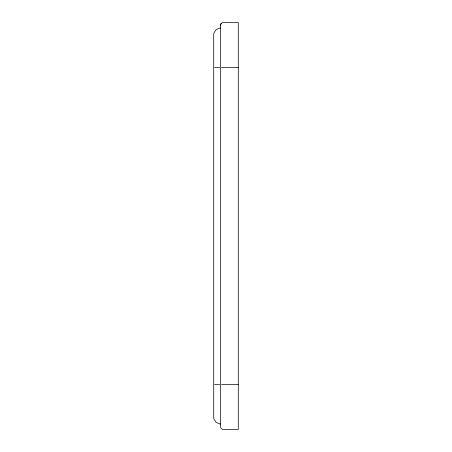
<?xml version="1.0" encoding="UTF-8"?>
<svg xmlns="http://www.w3.org/2000/svg" width="452" height="452" viewBox="0 0 452 452"><rect width="100%" height="100%" fill="white"/><g stroke="black" fill="none" stroke-linecap="round" stroke-linejoin="round"><path stroke-width="0.68" d="M221.214 23.532L221.101 23.668A4.955 3.503 0 0 0 220.553 25.329L220.542 426.671A4.955 3.503 0 0 0 221.096 428.338L222.39 429.253A2.023 1.429 0 0 0 223.271 429.4L238.283 429.4L238.283 22.6L223.271 22.6A2.023 1.429 0 0 0 222.395 22.747L221.214 23.532A4.865 3.441 0 0 0 220.559 25.329M214.627 67.647L219.649 67.647M221.469 67.647L238.283 67.647M214.627 384.353L219.649 384.353M221.469 384.353L238.283 384.353M220.542 423.942A4.91 3.469 0 0 1 219.209 423.806L216.039 422.247L214.078 419.309A13.323 9.419 0 0 1 213.717 417.117L213.717 34.883A13.323 9.419 0 0 1 214.073 32.691L216.039 29.753L219.209 28.193A4.91 3.469 0 0 1 220.542 28.058"/></g></svg>
